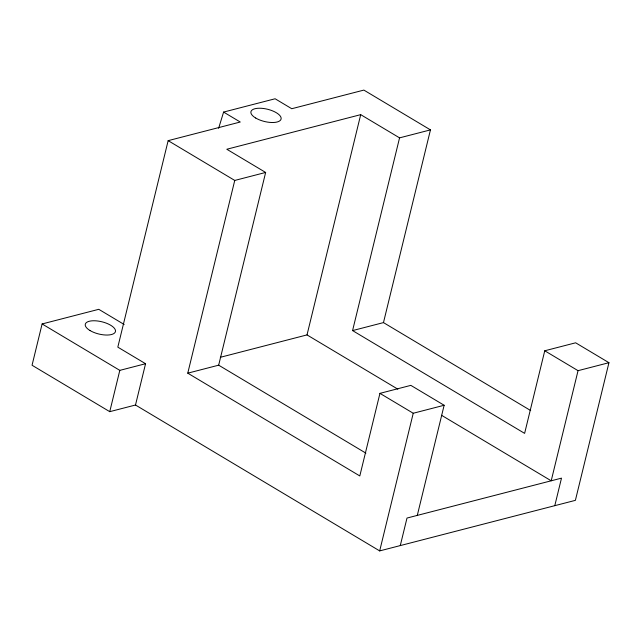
<?xml version="1.0" encoding="UTF-8"?>
<svg xmlns="http://www.w3.org/2000/svg" width="641" height="641" viewBox="0 0 641 641"><rect width="100%" height="100%" fill="white"/><g stroke="black" fill="none" stroke-linecap="round" stroke-linejoin="round"><path stroke-width="0.96" d="M124.17 324.49L98.77 309.315L42.114 323.953L32.05 365.25L109.747 411.666L135.499 405.016L379.68 550.907L575.394 500.349L608.95 362.694L575.65 342.799L544.754 350.779L524.618 433.372L352.574 330.588L399.559 137.863L430.456 129.883L383.478 322.599L352.574 330.588M218.613 128.336L223.605 112.079L240.255 122.022L168.15 140.651L117.816 347.142L145.563 363.719L135.499 405.016M109.747 411.666L119.811 370.37L145.563 363.719M187.765 373.166L234.75 180.441L265.646 172.453L218.669 365.178L187.765 373.166L359.809 475.951L379.945 393.358L410.841 385.369L444.141 405.264L417.291 515.396M220.312 357.309L307.015 334.906L360.707 114.651L399.559 137.863M379.68 550.907L413.237 413.253L444.141 405.264M400.28 545.587L406.995 518.056L561.5 478.138L554.794 505.669M608.95 362.694L578.046 370.674L551.204 480.798L441.537 415.28M223.605 112.079L275.109 98.77L291.759 108.722L363.864 90.093L430.456 129.883M360.707 114.651L226.802 149.249L265.646 172.453M544.754 350.779L578.046 370.674M168.15 140.651L234.75 180.441M383.478 322.599L530.692 410.56M307.015 334.906L397.837 389.167M379.945 393.358L413.237 413.253M218.669 365.178L365.883 453.139M42.114 323.953L119.811 370.37M90.069 330.564A15.512 6.306 13.7 0 0 115.132 332.31A15.512 6.306 13.7 0 0 95.91 320.829A15.512 6.306 13.7 0 0 90.069 330.564M255.711 118.032A15.512 6.306 13.7 0 0 280.774 119.787A15.512 6.306 13.7 0 0 261.544 108.297A15.512 6.306 13.7 0 0 255.711 118.032"/></g></svg>
